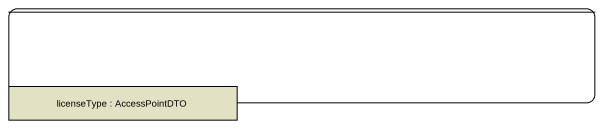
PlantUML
@startuml
hide empty description
state " " as state1 {
  state "licenseType : AccessPointDTO" as licenseType <<object>> #E1E1C3
}
@enduml
